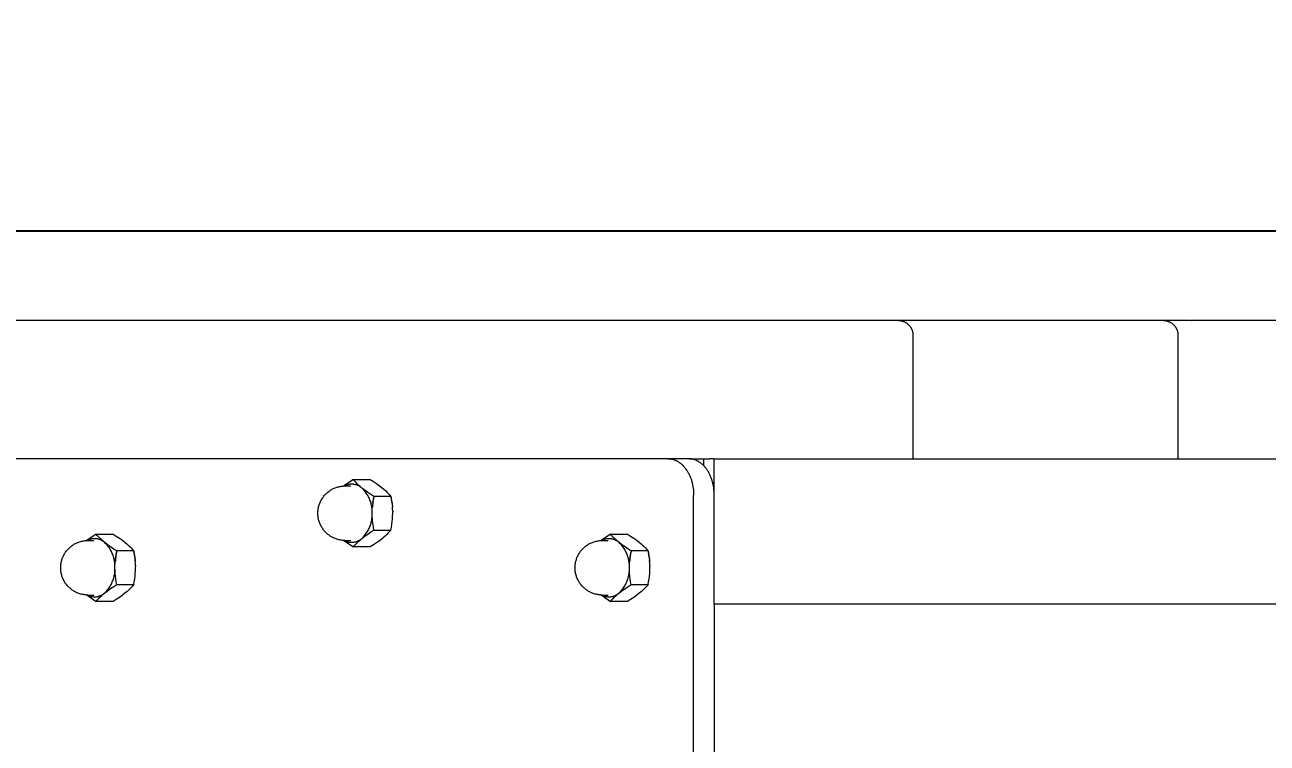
# Model space of a CAD drawing. Header units: millimetres. Extents: x -111 to 4919, y -143 to 3304.
# Drawn here: x 263.5 to 605, y 3106.3 to 3303.9 of the extents above; entities that cross this region are included whole.
import ezdxf

# ---------------------------------------------------------------- set-up
doc = ezdxf.new("R2010")
doc.units = ezdxf.units.MM
doc.layers.add('ZANO_R', color=7, linetype='Continuous', lineweight=0)
doc.layers.add('ZANO_W', color=1, linetype='Continuous', lineweight=0)
doc.styles.add('Arial', font='arial.ttf')
doc.styles.get("Standard").update_dxf_attribs({"font": 'ARIALUNI.TTF'})
doc.dimstyles.new('pl i ang', dxfattribs={"dimtxt": 50, "dimasz": 50, "dimexe": 1.25, "dimexo": 0.625, "dimgap": 10, "dimtad": 1, "dimtoh": 1, "dimtxsty": 'Standard', "dimcen": 2.5, "dimclrd": 1, "dimclre": 1, "dimclrt": 1, "dimadec": 0, "dimazin": 0, "dimtfac": 1, "dimtmove": 0, "dimatfit": 3, "dimfxl": 1, "dimarcsym": 1})

# ---------------------------------------------------------------- blocks, each defined once
blk = doc.blocks.new('*D396')
at = {"layer": 'ZANO_W', "color": 1, "lineweight": -2}
for p, q in [((130.84, 3228.59), (130.84, 3257.24)), ((2076.22, 3229.13), (2076.22, 3257.24)), ((170.84, 3247.24), (2036.22, 3247.24))]:
    blk.add_line(p, q, dxfattribs=at)
at = {"layer": 'ZANO_W', "color": 1}
for points in [[(170.84, 3253.9), (170.84, 3240.57), (130.84, 3247.24)], [(2036.22, 3240.57), (2036.22, 3253.9), (2076.22, 3247.24)]]:
    blk.add_solid(points, dxfattribs=at)
at = {"layer": 'ZANO_W', "color": 1, "insert": (1103.53, 3277.66), "char_height": 40, "attachment_point": 5, "style": 'Arial'}
blk.add_mtext('1945', dxfattribs=at)

msp = doc.modelspace()

# ---------------------------------------------------------------- linework, layer by layer
at = {"layer": 'ZANO_R'}
for p, q in [((449.04, 3222.59), (134.84, 3222.59)), ((503.63, 3222.59), (449.04, 3222.59)), ((503.63, 3222.59), (503.77, 3222.59)), ((517.16, 3222.59), (503.76, 3222.59)), ((503.77, 3222.59), (503.91, 3222.58)), ((503.91, 3222.58), (504.04, 3222.57)), ((504.04, 3222.57), (504.18, 3222.55)), ((504.18, 3222.55), (504.31, 3222.53)), ((504.31, 3222.53), (504.45, 3222.51)), ((504.45, 3222.51), (504.58, 3222.48)), ((504.58, 3222.48), (504.71, 3222.44)), ((504.71, 3222.44), (504.84, 3222.4)), ((504.84, 3222.4), (504.97, 3222.36)), ((504.97, 3222.36), (505.1, 3222.31)), ((505.1, 3222.31), (505.23, 3222.26)), ((505.23, 3222.26), (505.35, 3222.2)), ((505.35, 3222.2), (505.47, 3222.14)), ((505.47, 3222.14), (505.59, 3222.08)), ((505.59, 3222.08), (505.71, 3222.01)), ((505.71, 3222.01), (505.83, 3221.93)), ((505.83, 3221.93), (505.94, 3221.86)), ((505.94, 3221.86), (506.05, 3221.78)), ((506.05, 3221.78), (506.16, 3221.69)), ((506.16, 3221.69), (506.26, 3221.6)), ((506.26, 3221.6), (506.36, 3221.51)), ((506.36, 3221.51), (506.46, 3221.42)), ((506.46, 3221.42), (506.56, 3221.32)), ((506.56, 3221.32), (506.65, 3221.22)), ((506.65, 3221.22), (506.74, 3221.11)), ((506.74, 3221.11), (506.82, 3221.01)), ((506.82, 3221.01), (506.9, 3220.9)), ((506.9, 3220.9), (506.98, 3220.78)), ((576.49, 3222.59), (517.16, 3222.59)), ((576.49, 3222.59), (576.63, 3222.59)), ((584.27, 3222.59), (576.61, 3222.59)), ((576.63, 3222.59), (576.77, 3222.58)), ((576.77, 3222.58), (576.9, 3222.57)), ((576.9, 3222.57), (577.04, 3222.55)), ((577.04, 3222.55), (577.17, 3222.53)), ((577.17, 3222.53), (577.31, 3222.51)), ((577.31, 3222.51), (577.44, 3222.48)), ((577.44, 3222.48), (577.57, 3222.44)), ((577.57, 3222.44), (577.7, 3222.4)), ((577.7, 3222.4), (577.83, 3222.36)), ((577.83, 3222.36), (577.96, 3222.31)), ((577.96, 3222.31), (578.09, 3222.26)), ((578.09, 3222.26), (578.21, 3222.2)), ((578.21, 3222.2), (578.34, 3222.14)), ((578.34, 3222.14), (578.46, 3222.08)), ((578.46, 3222.08), (578.57, 3222.01)), ((578.57, 3222.01), (578.69, 3221.93)), ((578.69, 3221.93), (578.8, 3221.86)), ((578.8, 3221.86), (578.91, 3221.78)), ((578.91, 3221.78), (579.02, 3221.69)), ((579.02, 3221.69), (579.12, 3221.6)), ((579.12, 3221.6), (579.23, 3221.51)), ((579.23, 3221.51), (579.32, 3221.42)), ((579.32, 3221.42), (579.42, 3221.32)), ((579.42, 3221.32), (579.51, 3221.22)), ((579.51, 3221.22), (579.6, 3221.11)), ((579.6, 3221.11), (579.68, 3221.01)), ((579.68, 3221.01), (579.76, 3220.9)), ((579.76, 3220.9), (579.84, 3220.78)), ((584.27, 3222.59), (584.39, 3222.59)), ((591.08, 3222.59), (584.39, 3222.59)), ((654.57, 3222.59), (591.08, 3222.59)), ((506.98, 3220.78), (507.05, 3220.67)), ((507.05, 3220.67), (507.12, 3220.55)), ((507.12, 3220.55), (507.18, 3220.43)), ((507.18, 3220.43), (507.25, 3220.31)), ((507.25, 3220.31), (507.3, 3220.18)), ((507.3, 3220.18), (507.35, 3220.06)), ((507.35, 3220.06), (507.4, 3219.93)), ((507.4, 3219.93), (507.45, 3219.8)), ((507.45, 3219.8), (507.48, 3219.67)), ((507.48, 3219.67), (507.52, 3219.54)), ((507.52, 3219.54), (507.55, 3219.4)), ((507.55, 3219.4), (507.57, 3219.27)), ((507.57, 3219.27), (507.6, 3219.13)), ((507.6, 3219.13), (507.61, 3219)), ((507.61, 3219), (507.62, 3218.86)), ((507.62, 3218.86), (507.63, 3218.73)), ((507.63, 3218.73), (507.63, 3218.59)), ((507.63, 3218.59), (507.63, 3184.59)), ((579.84, 3220.78), (579.91, 3220.67)), ((579.91, 3220.67), (579.98, 3220.55)), ((579.98, 3220.55), (580.05, 3220.43)), ((580.05, 3220.43), (580.11, 3220.31)), ((580.11, 3220.31), (580.16, 3220.18)), ((580.16, 3220.18), (580.22, 3220.06)), ((580.22, 3220.06), (580.26, 3219.93)), ((580.26, 3219.93), (580.31, 3219.8)), ((580.31, 3219.8), (580.35, 3219.67)), ((580.35, 3219.67), (580.38, 3219.54)), ((580.38, 3219.54), (580.41, 3219.4)), ((580.41, 3219.4), (580.44, 3219.27)), ((580.44, 3219.27), (580.46, 3219.13)), ((580.46, 3219.13), (580.47, 3219)), ((580.47, 3219), (580.49, 3218.86)), ((580.49, 3218.86), (580.49, 3218.73)), ((580.49, 3218.73), (580.49, 3218.59)), ((580.49, 3218.59), (580.49, 3184.59)), ((440.28, 3184.59), (136.23, 3184.59)), ((440.28, 3184.59), (440.44, 3184.59)), ((442.4, 3184.59), (440.42, 3184.59)), ((440.44, 3184.59), (440.6, 3184.58)), ((440.6, 3184.58), (440.76, 3184.57)), ((440.76, 3184.57), (440.92, 3184.55)), ((440.92, 3184.55), (441.08, 3184.53)), ((441.08, 3184.53), (441.24, 3184.5)), ((441.24, 3184.5), (441.41, 3184.46)), ((441.41, 3184.46), (441.57, 3184.42)), ((441.57, 3184.42), (441.73, 3184.38)), ((441.73, 3184.38), (441.9, 3184.32)), ((441.9, 3184.32), (442.06, 3184.27)), ((442.06, 3184.27), (442.23, 3184.2)), ((442.23, 3184.2), (442.39, 3184.13)), ((442.39, 3184.13), (442.56, 3184.06)), ((442.4, 3184.59), (442.43, 3184.59)), ((442.5, 3184.59), (442.43, 3184.59)), ((446.23, 3184.59), (442.5, 3184.59)), ((442.56, 3184.06), (442.72, 3183.98)), ((442.72, 3183.98), (442.89, 3183.89)), ((442.89, 3183.89), (443.05, 3183.79)), ((443.05, 3183.79), (443.21, 3183.69)), ((443.21, 3183.69), (443.37, 3183.58)), ((443.37, 3183.58), (443.53, 3183.47)), ((443.53, 3183.47), (443.69, 3183.35)), ((443.69, 3183.35), (443.85, 3183.23)), ((446.2, 3184.58), (446.05, 3184.59)), ((446.36, 3184.57), (446.2, 3184.58)), ((446.23, 3184.59), (451.76, 3184.59)), ((446.51, 3184.56), (446.36, 3184.57)), ((446.67, 3184.54), (446.51, 3184.56)), ((446.83, 3184.51), (446.67, 3184.54)), ((446.98, 3184.48), (446.83, 3184.51)), ((447.14, 3184.44), (446.98, 3184.48)), ((447.3, 3184.4), (447.14, 3184.44)), ((447.46, 3184.35), (447.3, 3184.4)), ((447.62, 3184.3), (447.46, 3184.35)), ((447.79, 3184.24), (447.62, 3184.3)), ((447.95, 3184.18), (447.79, 3184.24)), ((448.11, 3184.11), (447.95, 3184.18)), ((448.27, 3184.03), (448.11, 3184.11)), ((448.43, 3183.95), (448.27, 3184.03)), ((448.59, 3183.86), (448.43, 3183.95)), ((448.74, 3183.77), (448.59, 3183.86)), ((448.9, 3183.67), (448.74, 3183.77)), ((449.06, 3183.56), (448.9, 3183.67)), ((449.21, 3183.45), (449.06, 3183.56)), ((449.37, 3183.34), (449.21, 3183.45)), ((449.52, 3183.21), (449.37, 3183.34)), ((450.18, 3182.59), (450.18, 3184.59)), ((452.84, 3184.59), (451.76, 3184.59)), ((452.84, 3184.59), (453.01, 3184.59)), ((453.01, 3184.59), (1754.09, 3184.59)), ((453.01, 3144.59), (453.01, 3184.59)), ((443.85, 3183.23), (444, 3183.1)), ((444, 3183.1), (444.15, 3182.96)), ((444.15, 3182.96), (444.3, 3182.82)), ((444.3, 3182.82), (444.45, 3182.67)), ((444.45, 3182.67), (444.6, 3182.51)), ((444.6, 3182.51), (444.74, 3182.35)), ((444.74, 3182.35), (444.88, 3182.19)), ((444.88, 3182.19), (445.02, 3182.02)), ((445.02, 3182.02), (445.15, 3181.84)), ((445.15, 3181.84), (445.28, 3181.66)), ((445.28, 3181.66), (445.41, 3181.47)), ((445.41, 3181.47), (445.54, 3181.28)), ((445.54, 3181.28), (445.66, 3181.09)), ((445.66, 3181.09), (445.77, 3180.89)), ((445.77, 3180.89), (445.89, 3180.69)), ((445.89, 3180.69), (446, 3180.48)), ((446, 3180.48), (446.1, 3180.27)), ((446.1, 3180.27), (446.2, 3180.06)), ((446.2, 3180.06), (446.3, 3179.85)), ((446.3, 3179.85), (446.39, 3179.63)), ((449.67, 3183.09), (449.52, 3183.21)), ((449.82, 3182.95), (449.67, 3183.09)), ((449.96, 3182.81), (449.82, 3182.95)), ((450.11, 3182.67), (449.96, 3182.81)), ((450.25, 3182.52), (450.11, 3182.67)), ((450.39, 3182.36), (450.25, 3182.52)), ((450.53, 3182.2), (450.39, 3182.36)), ((450.66, 3182.03), (450.53, 3182.2)), ((450.79, 3181.86), (450.66, 3182.03)), ((450.92, 3181.69), (450.79, 3181.86)), ((451.04, 3181.51), (450.92, 3181.69)), ((451.17, 3181.33), (451.04, 3181.51)), ((451.28, 3181.14), (451.17, 3181.33)), ((451.4, 3180.94), (451.28, 3181.14)), ((451.51, 3180.75), (451.4, 3180.94)), ((451.62, 3180.55), (451.51, 3180.75)), ((451.72, 3180.35), (451.62, 3180.55)), ((451.82, 3180.14), (451.72, 3180.35)), ((451.92, 3179.93), (451.82, 3180.14)), ((452.01, 3179.72), (451.92, 3179.93)), ((348.32, 3176.36), (348.55, 3176.47)), ((348.55, 3176.47), (348.79, 3176.57)), ((348.79, 3176.57), (349.03, 3176.66)), ((349.03, 3176.66), (349.27, 3176.74)), ((349.27, 3176.74), (349.52, 3176.81)), ((349.52, 3176.81), (349.77, 3176.88)), ((349.77, 3176.88), (350.02, 3176.93)), ((350.02, 3176.93), (350.27, 3176.98)), ((350.27, 3176.98), (350.52, 3177.02)), ((350.52, 3177.02), (350.77, 3177.05)), ((350.77, 3177.05), (351.03, 3177.07)), ((351.03, 3177.07), (351.29, 3177.08)), ((353.81, 3178.83), (351.2, 3177.08)), ((351.29, 3177.08), (351.54, 3177.09)), ((351.47, 3177.15), (351.34, 3177.09)), ((351.6, 3177.22), (351.47, 3177.15)), ((351.54, 3177.09), (353.13, 3177.09)), ((351.73, 3177.27), (351.6, 3177.22)), ((351.87, 3177.33), (351.73, 3177.27)), ((352.01, 3177.37), (351.87, 3177.33)), ((352.15, 3177.42), (352.01, 3177.37)), ((352.29, 3177.46), (352.15, 3177.42)), ((352.44, 3177.49), (352.29, 3177.46)), ((352.58, 3177.52), (352.44, 3177.49)), ((352.73, 3177.54), (352.58, 3177.52)), ((352.87, 3177.56), (352.73, 3177.54)), ((353.02, 3177.57), (352.87, 3177.56)), ((353.16, 3177.58), (353.02, 3177.57)), ((353.31, 3177.59), (353.16, 3177.58)), ((353.46, 3177.58), (353.31, 3177.59)), ((353.61, 3177.58), (353.46, 3177.58)), ((353.75, 3177.56), (353.61, 3177.58)), ((353.9, 3177.55), (353.75, 3177.56)), ((354.17, 3178.41), (353.81, 3178.83)), ((353.81, 3178.83), (358.46, 3178.83)), ((354.04, 3177.52), (353.9, 3177.55)), ((354.19, 3177.5), (354.04, 3177.52)), ((354.54, 3178), (354.17, 3178.41)), ((354.33, 3177.46), (354.19, 3177.5)), ((354.47, 3177.43), (354.33, 3177.46)), ((354.62, 3177.38), (354.47, 3177.43)), ((354.92, 3177.61), (354.54, 3178)), ((354.75, 3177.34), (354.62, 3177.38)), ((354.89, 3177.29), (354.75, 3177.34)), ((355.03, 3177.23), (354.89, 3177.29)), ((355.31, 3177.23), (354.92, 3177.61)), ((355.16, 3177.17), (355.03, 3177.23)), ((355.29, 3177.1), (355.16, 3177.17)), ((355.42, 3177.03), (355.29, 3177.1)), ((355.72, 3176.87), (355.31, 3177.23)), ((355.55, 3176.96), (355.42, 3177.03)), ((355.67, 3176.88), (355.55, 3176.96)), ((355.79, 3176.79), (355.67, 3176.88)), ((356.14, 3176.52), (355.72, 3176.87)), ((355.91, 3176.7), (355.79, 3176.79)), ((356.03, 3176.61), (355.91, 3176.7)), ((356.14, 3176.52), (356.03, 3176.61)), ((356.36, 3176.3), (356.14, 3176.52)), ((356.94, 3175.9), (356.14, 3176.52)), ((358.46, 3178.83), (359.32, 3178.29)), ((359.32, 3178.29), (360.17, 3177.73)), ((360.17, 3177.73), (360.99, 3177.14)), ((360.99, 3177.14), (361.79, 3176.52)), ((361.79, 3176.52), (362.21, 3176.17)), ((446.39, 3179.63), (446.48, 3179.41)), ((446.48, 3179.41), (446.56, 3179.18)), ((446.56, 3179.18), (446.64, 3178.96)), ((446.64, 3178.96), (446.72, 3178.73)), ((446.72, 3178.73), (446.79, 3178.5)), ((446.79, 3178.5), (446.86, 3178.27)), ((446.86, 3178.27), (446.92, 3178.04)), ((446.92, 3178.04), (446.98, 3177.81)), ((446.98, 3177.81), (447.03, 3177.57)), ((447.03, 3177.57), (447.08, 3177.34)), ((447.08, 3177.34), (447.13, 3177.11)), ((447.13, 3177.11), (447.17, 3176.87)), ((447.17, 3176.87), (447.24, 3176.41)), ((447.24, 3176.41), (447.29, 3175.95)), ((452.1, 3179.5), (452.01, 3179.72)), ((452.18, 3179.29), (452.1, 3179.5)), ((452.26, 3179.07), (452.18, 3179.29)), ((452.34, 3178.85), (452.26, 3179.07)), ((452.41, 3178.63), (452.34, 3178.85)), ((452.48, 3178.4), (452.41, 3178.63)), ((452.54, 3178.18), (452.48, 3178.4)), ((452.6, 3177.95), (452.54, 3178.18)), ((452.65, 3177.73), (452.6, 3177.95)), ((452.7, 3177.5), (452.65, 3177.73)), ((452.79, 3177.05), (452.7, 3177.5)), ((452.87, 3176.59), (452.79, 3177.05)), ((452.93, 3176.14), (452.87, 3176.59)), ((344.77, 3172.81), (344.88, 3173.04)), ((344.88, 3173.04), (345, 3173.26)), ((345, 3173.26), (345.13, 3173.49)), ((345.13, 3173.49), (345.27, 3173.7)), ((345.27, 3173.7), (345.41, 3173.91)), ((345.41, 3173.91), (345.57, 3174.12)), ((345.57, 3174.12), (345.72, 3174.32)), ((345.72, 3174.32), (345.89, 3174.52)), ((345.89, 3174.52), (346.06, 3174.71)), ((346.06, 3174.71), (346.24, 3174.89)), ((346.24, 3174.89), (346.42, 3175.07)), ((346.42, 3175.07), (346.61, 3175.24)), ((346.61, 3175.24), (346.81, 3175.41)), ((346.81, 3175.41), (347.01, 3175.57)), ((347.01, 3175.57), (347.22, 3175.72)), ((347.22, 3175.72), (347.43, 3175.86)), ((347.43, 3175.86), (347.64, 3176)), ((347.64, 3176), (347.87, 3176.13)), ((347.87, 3176.13), (348.09, 3176.25)), ((348.09, 3176.25), (348.32, 3176.36)), ((356.57, 3176.08), (356.36, 3176.3)), ((356.78, 3175.85), (356.57, 3176.08)), ((356.98, 3175.61), (356.78, 3175.85)), ((357.77, 3175.31), (356.94, 3175.9)), ((357.17, 3175.37), (356.98, 3175.61)), ((357.35, 3175.12), (357.17, 3175.37)), ((357.52, 3174.86), (357.35, 3175.12)), ((357.68, 3174.6), (357.52, 3174.86)), ((357.84, 3174.33), (357.68, 3174.6)), ((358.61, 3174.74), (357.77, 3175.31)), ((357.98, 3174.06), (357.84, 3174.33)), ((358.12, 3173.78), (357.98, 3174.06)), ((358.25, 3173.5), (358.12, 3173.78)), ((358.36, 3173.22), (358.25, 3173.5)), ((358.47, 3172.93), (358.36, 3173.22)), ((359.47, 3174.21), (358.61, 3174.74)), ((359.23, 3172.89), (359.26, 3173.08)), ((359.27, 3173.1), (359.26, 3173.08)), ((359.27, 3173.1), (359.31, 3173.36)), ((359.33, 3173.49), (359.31, 3173.36)), ((359.33, 3173.49), (359.36, 3173.65)), ((359.4, 3173.86), (359.36, 3173.65)), ((359.4, 3173.86), (359.42, 3173.93)), ((359.47, 3174.21), (359.42, 3173.93)), ((364.12, 3174.21), (359.47, 3174.21)), ((362.21, 3176.17), (362.62, 3175.8)), ((362.62, 3175.8), (363.02, 3175.42)), ((363.02, 3175.42), (363.4, 3175.03)), ((363.4, 3175.03), (363.76, 3174.63)), ((363.76, 3174.63), (364.12, 3174.21)), ((364.12, 3174.21), (364.17, 3173.93)), ((364.19, 3173.86), (364.17, 3173.93)), ((364.19, 3173.86), (364.23, 3173.65)), ((364.25, 3173.49), (364.23, 3173.65)), ((364.25, 3173.49), (364.28, 3173.36)), ((364.32, 3173.1), (364.28, 3173.36)), ((364.32, 3173.1), (364.33, 3173.08)), ((364.36, 3172.89), (364.33, 3173.08)), ((447.29, 3175.95), (447.33, 3175.49)), ((447.33, 3175.49), (447.35, 3175.03)), ((447.35, 3175.03), (447.35, 3174.59)), ((447.35, 2780.59), (447.35, 3174.59)), ((452.97, 3175.69), (452.93, 3176.14)), ((453, 3175.25), (452.97, 3175.69)), ((453.01, 3174.81), (453, 3175.25)), ((344.04, 3169.59), (344.05, 3169.85)), ((344.05, 3169.33), (344.04, 3169.59)), ((344.05, 3169.85), (344.06, 3170.1)), ((344.06, 3170.1), (344.08, 3170.36)), ((344.08, 3170.36), (344.11, 3170.61)), ((344.11, 3170.61), (344.15, 3170.86)), ((344.15, 3170.86), (344.2, 3171.11)), ((344.2, 3171.11), (344.25, 3171.36)), ((344.25, 3171.36), (344.32, 3171.61)), ((344.32, 3171.61), (344.39, 3171.86)), ((344.39, 3171.86), (344.47, 3172.1)), ((344.47, 3172.1), (344.56, 3172.34)), ((344.56, 3172.34), (344.66, 3172.58)), ((344.66, 3172.58), (344.77, 3172.81)), ((358.57, 3172.63), (358.47, 3172.93)), ((358.65, 3172.34), (358.57, 3172.63)), ((358.73, 3172.04), (358.65, 3172.34)), ((358.8, 3171.74), (358.73, 3172.04)), ((358.85, 3171.43), (358.8, 3171.74)), ((358.9, 3171.13), (358.85, 3171.43)), ((358.93, 3170.82), (358.9, 3171.13)), ((358.96, 3170.51), (358.93, 3170.82)), ((358.97, 3170.21), (358.96, 3170.51)), ((358.97, 3169.9), (358.97, 3170.21)), ((358.97, 3169.59), (358.98, 3170.18)), ((358.97, 3169.59), (358.97, 3169.9)), ((358.97, 3169.28), (358.97, 3169.59)), ((358.98, 3168.81), (358.97, 3169.59)), ((358.98, 3170.18), (359, 3170.76)), ((359, 3170.76), (359.04, 3171.35)), ((359.07, 3171.59), (359.04, 3171.35)), ((359.1, 3171.9), (359.07, 3171.64)), ((359.07, 3171.59), (359.07, 3171.64)), ((359.13, 3172.17), (359.1, 3171.93)), ((359.1, 3171.9), (359.1, 3171.93)), ((359.13, 3172.17), (359.14, 3172.22)), ((359.17, 3172.43), (359.14, 3172.22)), ((359.17, 3172.43), (359.18, 3172.51)), ((359.2, 3172.66), (359.18, 3172.51)), ((359.2, 3172.66), (359.22, 3172.79)), ((359.23, 3172.89), (359.22, 3172.79)), ((364.36, 3172.89), (364.37, 3172.79)), ((364.39, 3172.66), (364.37, 3172.79)), ((364.39, 3172.66), (364.41, 3172.51)), ((364.42, 3172.43), (364.41, 3172.51)), ((364.42, 3172.43), (364.45, 3172.22)), ((364.46, 3172.17), (364.45, 3172.22)), ((364.46, 3172.17), (364.49, 3171.93)), ((364.49, 3171.9), (364.49, 3171.93)), ((364.49, 3171.9), (364.52, 3171.64)), ((364.52, 3171.59), (364.52, 3171.64)), ((364.52, 3171.59), (364.54, 3171.35)), ((364.59, 3170.76), (364.54, 3171.35)), ((364.61, 3170.18), (364.59, 3170.76)), ((364.6, 3168.81), (364.62, 3169.59)), ((364.61, 3170.18), (364.62, 3169.97)), ((364.62, 3169.88), (364.62, 3169.97)), ((364.62, 3169.88), (364.62, 3169.84)), ((364.62, 3169.59), (364.62, 3169.84)), ((344.06, 3169.08), (344.05, 3169.33)), ((344.08, 3168.82), (344.06, 3169.08)), ((344.11, 3168.57), (344.08, 3168.82)), ((344.15, 3168.31), (344.11, 3168.57)), ((344.2, 3168.06), (344.15, 3168.31)), ((344.25, 3167.81), (344.2, 3168.06)), ((344.32, 3167.57), (344.25, 3167.81)), ((344.39, 3167.32), (344.32, 3167.57)), ((344.47, 3167.08), (344.39, 3167.32)), ((344.56, 3166.84), (344.47, 3167.08)), ((344.66, 3166.6), (344.56, 3166.84)), ((344.77, 3166.37), (344.66, 3166.6)), ((344.88, 3166.14), (344.77, 3166.37)), ((358.36, 3165.96), (358.47, 3166.25)), ((358.47, 3166.25), (358.57, 3166.54)), ((358.57, 3166.54), (358.65, 3166.84)), ((358.65, 3166.84), (358.73, 3167.14)), ((358.73, 3167.14), (358.8, 3167.44)), ((358.8, 3167.44), (358.85, 3167.74)), ((358.85, 3167.74), (358.9, 3168.05)), ((358.9, 3168.05), (358.93, 3168.36)), ((358.93, 3168.36), (358.96, 3168.66)), ((358.96, 3168.66), (358.97, 3168.97)), ((358.97, 3168.97), (358.97, 3169.28)), ((359.03, 3168.04), (358.98, 3168.81)), ((359.1, 3167.27), (359.03, 3168.04)), ((359.2, 3166.5), (359.1, 3167.27)), ((359.32, 3165.73), (359.2, 3166.5)), ((364.27, 3165.73), (364.39, 3166.5)), ((364.39, 3166.5), (364.49, 3167.27)), ((364.49, 3167.27), (364.56, 3168.04)), ((364.56, 3168.04), (364.6, 3168.81)), ((283.1, 3163.83), (280.49, 3162.08)), ((283.46, 3163.41), (283.1, 3163.83)), ((283.1, 3163.83), (287.75, 3163.83)), ((283.82, 3163), (283.46, 3163.41)), ((284.21, 3162.61), (283.82, 3163)), ((287.75, 3163.83), (288.61, 3163.29)), ((288.61, 3163.29), (289.46, 3162.73)), ((345, 3165.91), (344.88, 3166.14)), ((345.13, 3165.69), (345, 3165.91)), ((345.27, 3165.48), (345.13, 3165.69)), ((345.41, 3165.26), (345.27, 3165.48)), ((345.57, 3165.06), (345.41, 3165.26)), ((345.72, 3164.86), (345.57, 3165.06)), ((345.89, 3164.66), (345.72, 3164.86)), ((346.06, 3164.47), (345.89, 3164.66)), ((346.24, 3164.29), (346.06, 3164.47)), ((346.42, 3164.11), (346.24, 3164.29)), ((346.61, 3163.94), (346.42, 3164.11)), ((346.81, 3163.77), (346.61, 3163.94)), ((347.01, 3163.61), (346.81, 3163.77)), ((347.22, 3163.46), (347.01, 3163.61)), ((347.43, 3163.32), (347.22, 3163.46)), ((347.64, 3163.18), (347.43, 3163.32)), ((347.87, 3163.05), (347.64, 3163.18)), ((348.09, 3162.93), (347.87, 3163.05)), ((348.32, 3162.82), (348.09, 3162.93)), ((348.55, 3162.71), (348.32, 3162.82)), ((356.14, 3162.66), (356.94, 3163.28)), ((356.14, 3162.66), (356.36, 3162.88)), ((356.36, 3162.88), (356.57, 3163.1)), ((356.57, 3163.1), (356.78, 3163.33)), ((356.78, 3163.33), (356.98, 3163.57)), ((356.94, 3163.28), (357.77, 3163.87)), ((356.98, 3163.57), (357.17, 3163.81)), ((357.17, 3163.81), (357.35, 3164.06)), ((357.35, 3164.06), (357.52, 3164.32)), ((357.52, 3164.32), (357.68, 3164.58)), ((357.68, 3164.58), (357.84, 3164.84)), ((357.77, 3163.87), (358.61, 3164.44)), ((357.84, 3164.84), (357.98, 3165.12)), ((357.98, 3165.12), (358.12, 3165.39)), ((358.12, 3165.39), (358.25, 3165.68)), ((358.25, 3165.68), (358.36, 3165.96)), ((358.61, 3164.44), (359.47, 3164.97)), ((359.47, 3164.97), (359.32, 3165.73)), ((359.47, 3164.97), (364.12, 3164.97)), ((362.21, 3163.01), (361.79, 3162.66)), ((362.62, 3163.38), (362.21, 3163.01)), ((363.02, 3163.76), (362.62, 3163.38)), ((363.4, 3164.15), (363.02, 3163.76)), ((363.76, 3164.55), (363.4, 3164.15)), ((364.12, 3164.97), (363.76, 3164.55)), ((364.12, 3164.97), (364.27, 3165.73)), ((424.52, 3163.83), (421.91, 3162.08)), ((424.88, 3163.41), (424.52, 3163.83)), ((424.52, 3163.83), (429.17, 3163.83)), ((425.25, 3163), (424.88, 3163.41)), ((425.63, 3162.61), (425.25, 3163)), ((429.17, 3163.83), (430.03, 3163.29)), ((430.03, 3163.29), (430.88, 3162.73)), ((275.01, 3159.32), (275.18, 3159.52)), ((275.18, 3159.52), (275.35, 3159.71)), ((275.35, 3159.71), (275.53, 3159.89)), ((275.53, 3159.89), (275.71, 3160.07)), ((275.71, 3160.07), (275.9, 3160.24)), ((275.9, 3160.24), (276.1, 3160.41)), ((276.1, 3160.41), (276.3, 3160.57)), ((276.3, 3160.57), (276.51, 3160.72)), ((276.51, 3160.72), (276.72, 3160.86)), ((276.72, 3160.86), (276.93, 3161)), ((276.93, 3161), (277.15, 3161.13)), ((277.15, 3161.13), (277.38, 3161.25)), ((277.38, 3161.25), (277.61, 3161.36)), ((277.61, 3161.36), (277.84, 3161.47)), ((277.84, 3161.47), (278.08, 3161.57)), ((278.08, 3161.57), (278.32, 3161.66)), ((278.32, 3161.66), (278.56, 3161.74)), ((278.56, 3161.74), (278.81, 3161.81)), ((278.81, 3161.81), (279.05, 3161.88)), ((279.05, 3161.88), (279.3, 3161.93)), ((279.3, 3161.93), (279.56, 3161.98)), ((279.56, 3161.98), (279.81, 3162.02)), ((279.81, 3162.02), (280.06, 3162.05)), ((280.06, 3162.05), (280.32, 3162.07)), ((280.32, 3162.07), (280.57, 3162.08)), ((280.57, 3162.08), (280.83, 3162.09)), ((280.76, 3162.15), (280.62, 3162.09)), ((280.89, 3162.22), (280.76, 3162.15)), ((280.83, 3162.09), (282.42, 3162.09)), ((281.02, 3162.27), (280.89, 3162.22)), ((281.16, 3162.33), (281.02, 3162.27)), ((281.3, 3162.37), (281.16, 3162.33)), ((281.44, 3162.42), (281.3, 3162.37)), ((281.58, 3162.46), (281.44, 3162.42)), ((281.73, 3162.49), (281.58, 3162.46)), ((281.87, 3162.52), (281.73, 3162.49)), ((282.02, 3162.54), (281.87, 3162.52)), ((282.16, 3162.56), (282.02, 3162.54)), ((282.31, 3162.57), (282.16, 3162.56)), ((282.45, 3162.58), (282.31, 3162.57)), ((282.6, 3162.59), (282.45, 3162.58)), ((282.75, 3162.58), (282.6, 3162.59)), ((282.9, 3162.58), (282.75, 3162.58)), ((283.04, 3162.56), (282.9, 3162.58)), ((283.19, 3162.55), (283.04, 3162.56)), ((283.33, 3162.52), (283.19, 3162.55)), ((283.48, 3162.5), (283.33, 3162.52)), ((283.62, 3162.46), (283.48, 3162.5)), ((283.76, 3162.43), (283.62, 3162.46)), ((283.9, 3162.38), (283.76, 3162.43)), ((284.04, 3162.34), (283.9, 3162.38)), ((284.18, 3162.29), (284.04, 3162.34)), ((284.32, 3162.23), (284.18, 3162.29)), ((284.6, 3162.23), (284.21, 3162.61)), ((284.45, 3162.17), (284.32, 3162.23)), ((284.58, 3162.1), (284.45, 3162.17)), ((284.71, 3162.03), (284.58, 3162.1)), ((285.01, 3161.87), (284.6, 3162.23)), ((284.84, 3161.96), (284.71, 3162.03)), ((284.96, 3161.88), (284.84, 3161.96)), ((285.08, 3161.79), (284.96, 3161.88)), ((285.43, 3161.52), (285.01, 3161.87)), ((285.2, 3161.7), (285.08, 3161.79)), ((285.32, 3161.61), (285.2, 3161.7)), ((285.43, 3161.52), (285.32, 3161.61)), ((285.65, 3161.3), (285.43, 3161.52)), ((286.23, 3160.9), (285.43, 3161.52)), ((285.86, 3161.08), (285.65, 3161.3)), ((286.07, 3160.85), (285.86, 3161.08)), ((286.27, 3160.61), (286.07, 3160.85)), ((287.05, 3160.31), (286.23, 3160.9)), ((286.45, 3160.37), (286.27, 3160.61)), ((286.64, 3160.12), (286.45, 3160.37)), ((286.81, 3159.86), (286.64, 3160.12)), ((286.97, 3159.6), (286.81, 3159.86)), ((287.13, 3159.33), (286.97, 3159.6)), ((287.9, 3159.74), (287.05, 3160.31)), ((287.27, 3159.06), (287.13, 3159.33)), ((288.76, 3159.21), (287.9, 3159.74)), ((289.46, 3162.73), (290.28, 3162.14)), ((290.28, 3162.14), (291.08, 3161.52)), ((291.08, 3161.52), (291.5, 3161.17)), ((291.5, 3161.17), (291.91, 3160.8)), ((291.91, 3160.8), (292.3, 3160.42)), ((292.3, 3160.42), (292.69, 3160.03)), ((292.69, 3160.03), (293.05, 3159.63)), ((293.05, 3159.63), (293.41, 3159.21)), ((348.79, 3162.61), (348.55, 3162.71)), ((349.03, 3162.52), (348.79, 3162.61)), ((349.27, 3162.44), (349.03, 3162.52)), ((349.52, 3162.37), (349.27, 3162.44)), ((349.77, 3162.3), (349.52, 3162.37)), ((350.02, 3162.25), (349.77, 3162.3)), ((350.27, 3162.2), (350.02, 3162.25)), ((350.52, 3162.16), (350.27, 3162.2)), ((350.77, 3162.13), (350.52, 3162.16)), ((351.03, 3162.11), (350.77, 3162.13)), ((351.29, 3162.09), (351.03, 3162.11)), ((351.2, 3162.1), (353.81, 3160.35)), ((351.54, 3162.09), (351.29, 3162.09)), ((351.34, 3162.09), (351.47, 3162.02)), ((351.47, 3162.02), (351.6, 3161.96)), ((351.54, 3162.09), (353.13, 3162.09)), ((351.6, 3161.96), (351.73, 3161.9)), ((351.73, 3161.9), (351.87, 3161.85)), ((351.87, 3161.85), (352.01, 3161.8)), ((352.01, 3161.8), (352.15, 3161.76)), ((352.15, 3161.76), (352.29, 3161.72)), ((352.29, 3161.72), (352.44, 3161.69)), ((352.44, 3161.69), (352.58, 3161.66)), ((352.58, 3161.66), (352.73, 3161.64)), ((352.73, 3161.64), (352.87, 3161.62)), ((352.87, 3161.62), (353.02, 3161.6)), ((353.02, 3161.6), (353.16, 3161.6)), ((353.16, 3161.6), (353.31, 3161.59)), ((353.31, 3161.59), (353.46, 3161.59)), ((353.46, 3161.59), (353.61, 3161.6)), ((353.61, 3161.6), (353.75, 3161.61)), ((353.75, 3161.61), (353.9, 3161.63)), ((353.81, 3160.35), (354.17, 3160.77)), ((358.46, 3160.35), (353.81, 3160.35)), ((353.9, 3161.63), (354.04, 3161.65)), ((354.04, 3161.65), (354.19, 3161.68)), ((354.17, 3160.77), (354.54, 3161.17)), ((354.19, 3161.68), (354.33, 3161.71)), ((354.33, 3161.71), (354.47, 3161.75)), ((354.47, 3161.75), (354.62, 3161.79)), ((354.54, 3161.17), (354.92, 3161.57)), ((354.62, 3161.79), (354.75, 3161.84)), ((354.75, 3161.84), (354.89, 3161.89)), ((354.89, 3161.89), (355.03, 3161.95)), ((354.92, 3161.57), (355.31, 3161.94)), ((355.03, 3161.95), (355.16, 3162.01)), ((355.16, 3162.01), (355.29, 3162.08)), ((355.29, 3162.08), (355.42, 3162.15)), ((355.31, 3161.94), (355.72, 3162.31)), ((355.42, 3162.15), (355.55, 3162.22)), ((355.55, 3162.22), (355.67, 3162.3)), ((355.67, 3162.3), (355.79, 3162.39)), ((355.72, 3162.31), (356.14, 3162.66)), ((355.79, 3162.39), (355.91, 3162.47)), ((355.91, 3162.47), (356.03, 3162.57)), ((356.03, 3162.57), (356.14, 3162.66)), ((359.32, 3160.89), (358.46, 3160.35)), ((360.17, 3161.45), (359.32, 3160.89)), ((360.99, 3162.04), (360.17, 3161.45)), ((361.79, 3162.66), (360.99, 3162.04)), ((416.43, 3159.32), (416.6, 3159.52)), ((416.6, 3159.52), (416.77, 3159.71)), ((416.77, 3159.71), (416.95, 3159.89)), ((416.95, 3159.89), (417.13, 3160.07)), ((417.13, 3160.07), (417.32, 3160.24)), ((417.32, 3160.24), (417.52, 3160.41)), ((417.52, 3160.41), (417.72, 3160.57)), ((417.72, 3160.57), (417.93, 3160.72)), ((417.93, 3160.72), (418.14, 3160.86)), ((418.14, 3160.86), (418.36, 3161)), ((418.36, 3161), (418.58, 3161.13)), ((418.58, 3161.13), (418.8, 3161.25)), ((418.8, 3161.25), (419.03, 3161.36)), ((419.03, 3161.36), (419.26, 3161.47)), ((419.26, 3161.47), (419.5, 3161.57)), ((419.5, 3161.57), (419.74, 3161.66)), ((419.74, 3161.66), (419.98, 3161.74)), ((419.98, 3161.74), (420.23, 3161.81)), ((420.23, 3161.81), (420.48, 3161.88)), ((420.48, 3161.88), (420.73, 3161.93)), ((420.73, 3161.93), (420.98, 3161.98)), ((420.98, 3161.98), (421.23, 3162.02)), ((421.23, 3162.02), (421.48, 3162.05)), ((421.48, 3162.05), (421.74, 3162.07)), ((421.74, 3162.07), (422, 3162.08)), ((422, 3162.08), (422.25, 3162.09)), ((422.18, 3162.15), (422.05, 3162.09)), ((422.31, 3162.22), (422.18, 3162.15)), ((422.25, 3162.09), (423.84, 3162.09)), ((422.45, 3162.27), (422.31, 3162.22)), ((422.58, 3162.33), (422.45, 3162.27)), ((422.72, 3162.37), (422.58, 3162.33)), ((422.86, 3162.42), (422.72, 3162.37)), ((423, 3162.46), (422.86, 3162.42)), ((423.15, 3162.49), (423, 3162.46)), ((423.29, 3162.52), (423.15, 3162.49)), ((423.44, 3162.54), (423.29, 3162.52)), ((423.58, 3162.56), (423.44, 3162.54)), ((423.73, 3162.57), (423.58, 3162.56)), ((423.88, 3162.58), (423.73, 3162.57)), ((424.02, 3162.59), (423.88, 3162.58)), ((424.17, 3162.58), (424.02, 3162.59)), ((424.32, 3162.58), (424.17, 3162.58)), ((424.46, 3162.56), (424.32, 3162.58)), ((424.61, 3162.55), (424.46, 3162.56)), ((424.75, 3162.52), (424.61, 3162.55)), ((424.9, 3162.5), (424.75, 3162.52)), ((425.04, 3162.46), (424.9, 3162.5)), ((425.18, 3162.43), (425.04, 3162.46)), ((425.33, 3162.38), (425.18, 3162.43)), ((425.46, 3162.34), (425.33, 3162.38)), ((425.6, 3162.29), (425.46, 3162.34)), ((425.74, 3162.23), (425.6, 3162.29)), ((426.02, 3162.23), (425.63, 3162.61)), ((425.87, 3162.17), (425.74, 3162.23)), ((426, 3162.1), (425.87, 3162.17)), ((426.13, 3162.03), (426, 3162.1)), ((426.43, 3161.87), (426.02, 3162.23)), ((426.26, 3161.96), (426.13, 3162.03)), ((426.38, 3161.88), (426.26, 3161.96)), ((426.5, 3161.79), (426.38, 3161.88)), ((426.85, 3161.52), (426.43, 3161.87)), ((426.62, 3161.7), (426.5, 3161.79)), ((426.74, 3161.61), (426.62, 3161.7)), ((426.85, 3161.52), (426.74, 3161.61)), ((427.07, 3161.3), (426.85, 3161.52)), ((427.65, 3160.9), (426.85, 3161.52)), ((427.28, 3161.08), (427.07, 3161.3)), ((427.49, 3160.85), (427.28, 3161.08)), ((427.69, 3160.61), (427.49, 3160.85)), ((428.48, 3160.31), (427.65, 3160.9)), ((427.88, 3160.37), (427.69, 3160.61)), ((428.06, 3160.12), (427.88, 3160.37)), ((428.23, 3159.86), (428.06, 3160.12)), ((428.39, 3159.6), (428.23, 3159.86)), ((428.55, 3159.33), (428.39, 3159.6)), ((429.32, 3159.74), (428.48, 3160.31)), ((428.69, 3159.06), (428.55, 3159.33)), ((430.18, 3159.21), (429.32, 3159.74)), ((430.88, 3162.73), (431.7, 3162.14)), ((431.7, 3162.14), (432.5, 3161.52)), ((432.5, 3161.52), (432.92, 3161.17)), ((432.92, 3161.17), (433.33, 3160.8)), ((433.33, 3160.8), (433.73, 3160.42)), ((433.73, 3160.42), (434.11, 3160.03)), ((434.11, 3160.03), (434.47, 3159.63)), ((434.47, 3159.63), (434.83, 3159.21)), ((273.44, 3155.86), (273.49, 3156.11)), ((273.49, 3156.11), (273.54, 3156.36)), ((273.54, 3156.36), (273.61, 3156.61)), ((273.61, 3156.61), (273.68, 3156.86)), ((273.68, 3156.86), (273.76, 3157.1)), ((273.76, 3157.1), (273.85, 3157.34)), ((273.85, 3157.34), (273.95, 3157.58)), ((273.95, 3157.58), (274.06, 3157.81)), ((274.06, 3157.81), (274.17, 3158.04)), ((274.17, 3158.04), (274.29, 3158.26)), ((274.29, 3158.26), (274.42, 3158.49)), ((274.42, 3158.49), (274.56, 3158.7)), ((274.56, 3158.7), (274.7, 3158.91)), ((274.7, 3158.91), (274.85, 3159.12)), ((274.85, 3159.12), (275.01, 3159.32)), ((287.41, 3158.78), (287.27, 3159.06)), ((287.53, 3158.5), (287.41, 3158.78)), ((287.65, 3158.22), (287.53, 3158.5)), ((287.76, 3157.93), (287.65, 3158.22)), ((287.85, 3157.63), (287.76, 3157.93)), ((287.94, 3157.34), (287.85, 3157.63)), ((288.02, 3157.04), (287.94, 3157.34)), ((288.08, 3156.74), (288.02, 3157.04)), ((288.14, 3156.43), (288.08, 3156.74)), ((288.19, 3156.13), (288.14, 3156.43)), ((288.22, 3155.82), (288.19, 3156.13)), ((288.29, 3155.76), (288.33, 3156.35)), ((288.36, 3156.59), (288.33, 3156.35)), ((288.39, 3156.9), (288.36, 3156.64)), ((288.36, 3156.59), (288.36, 3156.64)), ((288.42, 3157.17), (288.39, 3156.93)), ((288.39, 3156.9), (288.39, 3156.93)), ((288.42, 3157.17), (288.43, 3157.22)), ((288.45, 3157.43), (288.43, 3157.22)), ((288.45, 3157.43), (288.47, 3157.51)), ((288.49, 3157.66), (288.47, 3157.51)), ((288.49, 3157.66), (288.51, 3157.79)), ((288.52, 3157.89), (288.51, 3157.79)), ((288.52, 3157.89), (288.55, 3158.08)), ((288.56, 3158.1), (288.55, 3158.08)), ((288.56, 3158.1), (288.6, 3158.36)), ((288.62, 3158.49), (288.6, 3158.36)), ((288.62, 3158.49), (288.65, 3158.65)), ((288.69, 3158.86), (288.65, 3158.65)), ((288.69, 3158.86), (288.7, 3158.93)), ((288.76, 3159.21), (288.7, 3158.93)), ((293.41, 3159.21), (288.76, 3159.21)), ((293.41, 3159.21), (293.46, 3158.93)), ((293.48, 3158.86), (293.46, 3158.93)), ((293.48, 3158.86), (293.52, 3158.65)), ((293.54, 3158.49), (293.52, 3158.65)), ((293.54, 3158.49), (293.57, 3158.36)), ((293.61, 3158.1), (293.57, 3158.36)), ((293.61, 3158.1), (293.61, 3158.08)), ((293.65, 3157.89), (293.61, 3158.08)), ((293.65, 3157.89), (293.66, 3157.79)), ((293.68, 3157.66), (293.66, 3157.79)), ((293.68, 3157.66), (293.7, 3157.51)), ((293.71, 3157.43), (293.7, 3157.51)), ((293.71, 3157.43), (293.74, 3157.22)), ((293.75, 3157.17), (293.74, 3157.22)), ((293.75, 3157.17), (293.77, 3156.93)), ((293.78, 3156.9), (293.77, 3156.93)), ((293.78, 3156.9), (293.81, 3156.64)), ((293.81, 3156.59), (293.81, 3156.64)), ((293.81, 3156.59), (293.83, 3156.35)), ((293.88, 3155.76), (293.83, 3156.35)), ((414.86, 3155.86), (414.91, 3156.11)), ((414.91, 3156.11), (414.97, 3156.36)), ((414.97, 3156.36), (415.03, 3156.61)), ((415.03, 3156.61), (415.1, 3156.86)), ((415.1, 3156.86), (415.18, 3157.1)), ((415.18, 3157.1), (415.27, 3157.34)), ((415.27, 3157.34), (415.37, 3157.58)), ((415.37, 3157.58), (415.48, 3157.81)), ((415.48, 3157.81), (415.59, 3158.04)), ((415.59, 3158.04), (415.71, 3158.26)), ((415.71, 3158.26), (415.84, 3158.49)), ((415.84, 3158.49), (415.98, 3158.7)), ((415.98, 3158.7), (416.12, 3158.91)), ((416.12, 3158.91), (416.28, 3159.12)), ((416.28, 3159.12), (416.43, 3159.32)), ((428.83, 3158.78), (428.69, 3159.06)), ((428.96, 3158.5), (428.83, 3158.78)), ((429.07, 3158.22), (428.96, 3158.5)), ((429.18, 3157.93), (429.07, 3158.22)), ((429.28, 3157.63), (429.18, 3157.93)), ((429.36, 3157.34), (429.28, 3157.63)), ((429.44, 3157.04), (429.36, 3157.34)), ((429.51, 3156.74), (429.44, 3157.04)), ((429.56, 3156.43), (429.51, 3156.74)), ((429.61, 3156.13), (429.56, 3156.43)), ((429.64, 3155.82), (429.61, 3156.13)), ((429.71, 3155.76), (429.76, 3156.35)), ((429.78, 3156.59), (429.76, 3156.35)), ((429.81, 3156.9), (429.78, 3156.64)), ((429.78, 3156.59), (429.78, 3156.64)), ((429.84, 3157.17), (429.81, 3156.93)), ((429.81, 3156.9), (429.81, 3156.93)), ((429.84, 3157.17), (429.85, 3157.22)), ((429.88, 3157.43), (429.85, 3157.22)), ((429.88, 3157.43), (429.89, 3157.51)), ((429.91, 3157.66), (429.89, 3157.51)), ((429.91, 3157.66), (429.93, 3157.79)), ((429.94, 3157.89), (429.93, 3157.79)), ((429.94, 3157.89), (429.97, 3158.08)), ((429.98, 3158.1), (429.97, 3158.08)), ((429.98, 3158.1), (430.02, 3158.36)), ((430.04, 3158.49), (430.02, 3158.36)), ((430.04, 3158.49), (430.07, 3158.65)), ((430.11, 3158.86), (430.07, 3158.65)), ((430.11, 3158.86), (430.13, 3158.93)), ((430.18, 3159.21), (430.13, 3158.93)), ((434.83, 3159.21), (430.18, 3159.21)), ((434.83, 3159.21), (434.88, 3158.93)), ((434.9, 3158.86), (434.88, 3158.93)), ((434.9, 3158.86), (434.94, 3158.65)), ((434.97, 3158.49), (434.94, 3158.65)), ((434.97, 3158.49), (434.99, 3158.36)), ((435.03, 3158.1), (434.99, 3158.36)), ((435.03, 3158.1), (435.04, 3158.08)), ((435.07, 3157.89), (435.04, 3158.08)), ((435.07, 3157.89), (435.08, 3157.79)), ((435.1, 3157.66), (435.08, 3157.79)), ((435.1, 3157.66), (435.12, 3157.51)), ((435.13, 3157.43), (435.12, 3157.51)), ((435.13, 3157.43), (435.16, 3157.22)), ((435.17, 3157.17), (435.16, 3157.22)), ((435.17, 3157.17), (435.2, 3156.93)), ((435.2, 3156.9), (435.2, 3156.93)), ((435.2, 3156.9), (435.23, 3156.64)), ((435.23, 3156.59), (435.23, 3156.64)), ((435.23, 3156.59), (435.26, 3156.35)), ((435.3, 3155.76), (435.25, 3156.35)), ((273.33, 3154.85), (273.35, 3155.1)), ((273.33, 3154.59), (273.33, 3154.85)), ((273.33, 3154.33), (273.33, 3154.59)), ((273.35, 3154.08), (273.33, 3154.33)), ((273.35, 3155.1), (273.37, 3155.36)), ((273.37, 3153.82), (273.35, 3154.08)), ((273.37, 3155.36), (273.4, 3155.61)), ((273.4, 3153.57), (273.37, 3153.82)), ((273.4, 3155.61), (273.44, 3155.86)), ((273.44, 3153.31), (273.4, 3153.57)), ((273.49, 3153.06), (273.44, 3153.31)), ((273.54, 3152.81), (273.49, 3153.06)), ((273.61, 3152.57), (273.54, 3152.81)), ((273.68, 3152.32), (273.61, 3152.57)), ((288.08, 3152.44), (288.14, 3152.74)), ((288.14, 3152.74), (288.19, 3153.05)), ((288.19, 3153.05), (288.22, 3153.36)), ((288.25, 3155.51), (288.22, 3155.82)), ((288.22, 3153.36), (288.25, 3153.66)), ((288.26, 3155.21), (288.25, 3155.51)), ((288.25, 3153.66), (288.26, 3153.97)), ((288.26, 3155.18), (288.29, 3155.76)), ((288.26, 3154.9), (288.26, 3155.21)), ((288.26, 3154.59), (288.26, 3155.18)), ((288.26, 3154.59), (288.26, 3154.9)), ((288.26, 3154.28), (288.26, 3154.59)), ((288.27, 3153.81), (288.26, 3154.59)), ((288.26, 3153.97), (288.26, 3154.28)), ((288.32, 3153.04), (288.27, 3153.81)), ((288.39, 3152.27), (288.32, 3153.04)), ((293.78, 3152.27), (293.85, 3153.04)), ((293.85, 3153.04), (293.89, 3153.81)), ((293.9, 3155.18), (293.88, 3155.76)), ((293.89, 3153.81), (293.91, 3154.59)), ((293.9, 3155.18), (293.91, 3154.97)), ((293.91, 3154.88), (293.91, 3154.97)), ((293.91, 3154.88), (293.91, 3154.84)), ((293.91, 3154.59), (293.91, 3154.84)), ((414.75, 3154.59), (414.76, 3154.85)), ((414.76, 3154.33), (414.75, 3154.59)), ((414.76, 3154.85), (414.77, 3155.1)), ((414.77, 3154.08), (414.76, 3154.33)), ((414.77, 3155.1), (414.79, 3155.36)), ((414.79, 3153.82), (414.77, 3154.08)), ((414.79, 3155.36), (414.82, 3155.61)), ((414.82, 3153.57), (414.79, 3153.82)), ((414.82, 3155.61), (414.86, 3155.86)), ((414.86, 3153.31), (414.82, 3153.57)), ((414.91, 3153.06), (414.86, 3153.31)), ((414.97, 3152.81), (414.91, 3153.06)), ((415.03, 3152.57), (414.97, 3152.81)), ((415.1, 3152.32), (415.03, 3152.57)), ((429.51, 3152.44), (429.56, 3152.74)), ((429.56, 3152.74), (429.61, 3153.05)), ((429.61, 3153.05), (429.64, 3153.36)), ((429.67, 3155.51), (429.64, 3155.82)), ((429.64, 3153.36), (429.67, 3153.66)), ((429.68, 3155.21), (429.67, 3155.51)), ((429.67, 3153.66), (429.68, 3153.97)), ((429.68, 3154.9), (429.68, 3155.21)), ((429.68, 3154.59), (429.69, 3155.18)), ((429.68, 3154.59), (429.68, 3154.9)), ((429.68, 3154.28), (429.68, 3154.59)), ((429.7, 3153.81), (429.68, 3154.59)), ((429.68, 3153.97), (429.68, 3154.28)), ((429.69, 3155.18), (429.71, 3155.76)), ((429.74, 3153.04), (429.7, 3153.81)), ((429.81, 3152.27), (429.74, 3153.04)), ((435.2, 3152.27), (435.27, 3153.04)), ((435.27, 3153.04), (435.31, 3153.81)), ((435.32, 3155.18), (435.3, 3155.76)), ((435.31, 3153.81), (435.33, 3154.59)), ((435.32, 3155.18), (435.33, 3154.97)), ((435.33, 3154.88), (435.33, 3154.97)), ((435.33, 3154.88), (435.33, 3154.84)), ((435.33, 3154.59), (435.33, 3154.84)), ((273.76, 3152.08), (273.68, 3152.32)), ((273.85, 3151.84), (273.76, 3152.08)), ((273.95, 3151.6), (273.85, 3151.84)), ((274.06, 3151.37), (273.95, 3151.6)), ((274.17, 3151.14), (274.06, 3151.37)), ((274.29, 3150.91), (274.17, 3151.14)), ((274.42, 3150.69), (274.29, 3150.91)), ((274.56, 3150.48), (274.42, 3150.69)), ((274.7, 3150.26), (274.56, 3150.48)), ((274.85, 3150.06), (274.7, 3150.26)), ((275.01, 3149.86), (274.85, 3150.06)), ((275.18, 3149.66), (275.01, 3149.86)), ((275.35, 3149.47), (275.18, 3149.66)), ((275.53, 3149.29), (275.35, 3149.47)), ((275.71, 3149.11), (275.53, 3149.29)), ((275.9, 3148.94), (275.71, 3149.11)), ((286.64, 3149.06), (286.81, 3149.32)), ((286.81, 3149.32), (286.97, 3149.58)), ((286.97, 3149.58), (287.13, 3149.84)), ((287.05, 3148.87), (287.9, 3149.44)), ((287.13, 3149.84), (287.27, 3150.12)), ((287.27, 3150.12), (287.41, 3150.39)), ((287.41, 3150.39), (287.53, 3150.68)), ((287.53, 3150.68), (287.65, 3150.96)), ((287.65, 3150.96), (287.76, 3151.25)), ((287.76, 3151.25), (287.85, 3151.54)), ((287.85, 3151.54), (287.94, 3151.84)), ((287.9, 3149.44), (288.76, 3149.97)), ((287.94, 3151.84), (288.02, 3152.14)), ((288.02, 3152.14), (288.08, 3152.44)), ((288.49, 3151.5), (288.39, 3152.27)), ((288.61, 3150.73), (288.49, 3151.5)), ((288.76, 3149.97), (288.61, 3150.73)), ((288.76, 3149.97), (293.41, 3149.97)), ((292.69, 3149.15), (292.3, 3148.76)), ((293.05, 3149.55), (292.69, 3149.15)), ((293.41, 3149.97), (293.05, 3149.55)), ((293.41, 3149.97), (293.56, 3150.73)), ((293.56, 3150.73), (293.68, 3151.5)), ((293.68, 3151.5), (293.78, 3152.27)), ((415.18, 3152.08), (415.1, 3152.32)), ((415.27, 3151.84), (415.18, 3152.08)), ((415.37, 3151.6), (415.27, 3151.84)), ((415.48, 3151.37), (415.37, 3151.6)), ((415.59, 3151.14), (415.48, 3151.37)), ((415.71, 3150.91), (415.59, 3151.14)), ((415.84, 3150.69), (415.71, 3150.91)), ((415.98, 3150.48), (415.84, 3150.69)), ((416.12, 3150.26), (415.98, 3150.48)), ((416.28, 3150.06), (416.12, 3150.26)), ((416.43, 3149.86), (416.28, 3150.06)), ((416.6, 3149.66), (416.43, 3149.86)), ((416.77, 3149.47), (416.6, 3149.66)), ((416.95, 3149.29), (416.77, 3149.47)), ((417.13, 3149.11), (416.95, 3149.29)), ((417.32, 3148.94), (417.13, 3149.11)), ((428.06, 3149.06), (428.23, 3149.32)), ((428.23, 3149.32), (428.39, 3149.58)), ((428.39, 3149.58), (428.55, 3149.84)), ((428.48, 3148.87), (429.32, 3149.44)), ((428.55, 3149.84), (428.69, 3150.12)), ((428.69, 3150.12), (428.83, 3150.39)), ((428.83, 3150.39), (428.96, 3150.68)), ((428.96, 3150.68), (429.07, 3150.96)), ((429.07, 3150.96), (429.18, 3151.25)), ((429.18, 3151.25), (429.28, 3151.54)), ((429.28, 3151.54), (429.36, 3151.84)), ((429.32, 3149.44), (430.18, 3149.97)), ((429.36, 3151.84), (429.44, 3152.14)), ((429.44, 3152.14), (429.51, 3152.44)), ((429.91, 3151.5), (429.81, 3152.27)), ((430.03, 3150.73), (429.91, 3151.5)), ((430.18, 3149.97), (430.03, 3150.73)), ((430.18, 3149.97), (434.83, 3149.97)), ((434.11, 3149.15), (433.73, 3148.76)), ((434.47, 3149.55), (434.11, 3149.15)), ((434.83, 3149.97), (434.47, 3149.55)), ((434.83, 3149.97), (434.98, 3150.73)), ((434.98, 3150.73), (435.1, 3151.5)), ((435.1, 3151.5), (435.2, 3152.27)), ((276.1, 3148.77), (275.9, 3148.94)), ((276.3, 3148.61), (276.1, 3148.77)), ((276.51, 3148.46), (276.3, 3148.61)), ((276.72, 3148.32), (276.51, 3148.46)), ((276.93, 3148.18), (276.72, 3148.32)), ((277.15, 3148.05), (276.93, 3148.18)), ((277.38, 3147.93), (277.15, 3148.05)), ((277.61, 3147.82), (277.38, 3147.93)), ((277.84, 3147.71), (277.61, 3147.82)), ((278.08, 3147.61), (277.84, 3147.71)), ((278.32, 3147.52), (278.08, 3147.61)), ((278.56, 3147.44), (278.32, 3147.52)), ((278.81, 3147.37), (278.56, 3147.44)), ((279.05, 3147.3), (278.81, 3147.37)), ((279.3, 3147.25), (279.05, 3147.3)), ((279.56, 3147.2), (279.3, 3147.25)), ((279.81, 3147.16), (279.56, 3147.2)), ((280.06, 3147.13), (279.81, 3147.16)), ((280.32, 3147.11), (280.06, 3147.13)), ((280.57, 3147.09), (280.32, 3147.11)), ((280.49, 3147.1), (283.1, 3145.35)), ((280.83, 3147.09), (280.57, 3147.09)), ((280.62, 3147.09), (280.76, 3147.02)), ((280.76, 3147.02), (280.89, 3146.96)), ((280.83, 3147.09), (282.42, 3147.09)), ((280.89, 3146.96), (281.02, 3146.9)), ((281.02, 3146.9), (281.16, 3146.85)), ((281.16, 3146.85), (281.3, 3146.8)), ((281.3, 3146.8), (281.44, 3146.76)), ((281.44, 3146.76), (281.58, 3146.72)), ((281.58, 3146.72), (281.73, 3146.69)), ((281.73, 3146.69), (281.87, 3146.66)), ((281.87, 3146.66), (282.02, 3146.64)), ((282.02, 3146.64), (282.16, 3146.62)), ((282.16, 3146.62), (282.31, 3146.6)), ((282.31, 3146.6), (282.45, 3146.6)), ((282.45, 3146.6), (282.6, 3146.59)), ((282.6, 3146.59), (282.75, 3146.59)), ((282.75, 3146.59), (282.9, 3146.6)), ((282.9, 3146.6), (283.04, 3146.61)), ((283.04, 3146.61), (283.19, 3146.63)), ((283.1, 3145.35), (283.46, 3145.77)), ((283.19, 3146.63), (283.33, 3146.65)), ((283.33, 3146.65), (283.48, 3146.68)), ((283.46, 3145.77), (283.82, 3146.17)), ((283.48, 3146.68), (283.62, 3146.71)), ((283.62, 3146.71), (283.76, 3146.75)), ((283.76, 3146.75), (283.9, 3146.79)), ((283.82, 3146.17), (284.21, 3146.57)), ((283.9, 3146.79), (284.04, 3146.84)), ((284.04, 3146.84), (284.18, 3146.89)), ((284.18, 3146.89), (284.32, 3146.95)), ((284.21, 3146.57), (284.6, 3146.94)), ((284.32, 3146.95), (284.45, 3147.01)), ((284.45, 3147.01), (284.58, 3147.08)), ((284.58, 3147.08), (284.71, 3147.15)), ((284.6, 3146.94), (285.01, 3147.31)), ((284.71, 3147.15), (284.84, 3147.22)), ((284.84, 3147.22), (284.96, 3147.3)), ((284.96, 3147.3), (285.08, 3147.39)), ((285.01, 3147.31), (285.43, 3147.66)), ((285.08, 3147.39), (285.2, 3147.47)), ((285.2, 3147.47), (285.32, 3147.57)), ((285.32, 3147.57), (285.43, 3147.66)), ((285.43, 3147.66), (286.23, 3148.28)), ((285.43, 3147.66), (285.65, 3147.88)), ((285.65, 3147.88), (285.86, 3148.1)), ((285.86, 3148.1), (286.07, 3148.33)), ((286.07, 3148.33), (286.27, 3148.57)), ((286.23, 3148.28), (287.05, 3148.87)), ((286.27, 3148.57), (286.45, 3148.81)), ((286.45, 3148.81), (286.64, 3149.06)), ((288.61, 3145.89), (287.75, 3145.35)), ((289.46, 3146.45), (288.61, 3145.89)), ((290.28, 3147.04), (289.46, 3146.45)), ((291.08, 3147.66), (290.28, 3147.04)), ((291.5, 3148.01), (291.08, 3147.66)), ((291.91, 3148.38), (291.5, 3148.01)), ((292.3, 3148.76), (291.91, 3148.38)), ((417.52, 3148.77), (417.32, 3148.94)), ((417.72, 3148.61), (417.52, 3148.77)), ((417.93, 3148.46), (417.72, 3148.61)), ((418.14, 3148.32), (417.93, 3148.46)), ((418.36, 3148.18), (418.14, 3148.32)), ((418.58, 3148.05), (418.36, 3148.18)), ((418.8, 3147.93), (418.58, 3148.05)), ((419.03, 3147.82), (418.8, 3147.93)), ((419.26, 3147.71), (419.03, 3147.82)), ((419.5, 3147.61), (419.26, 3147.71)), ((419.74, 3147.52), (419.5, 3147.61)), ((419.98, 3147.44), (419.74, 3147.52)), ((420.23, 3147.37), (419.98, 3147.44)), ((420.48, 3147.3), (420.23, 3147.37)), ((420.73, 3147.25), (420.48, 3147.3)), ((420.98, 3147.2), (420.73, 3147.25)), ((421.23, 3147.16), (420.98, 3147.2)), ((421.48, 3147.13), (421.23, 3147.16)), ((421.74, 3147.11), (421.48, 3147.13)), ((422, 3147.09), (421.74, 3147.11)), ((421.91, 3147.1), (424.52, 3145.35)), ((422.25, 3147.09), (422, 3147.09)), ((422.05, 3147.09), (422.18, 3147.02)), ((422.18, 3147.02), (422.31, 3146.96)), ((422.25, 3147.09), (423.84, 3147.09)), ((422.31, 3146.96), (422.45, 3146.9)), ((422.45, 3146.9), (422.58, 3146.85)), ((422.58, 3146.85), (422.72, 3146.8)), ((422.72, 3146.8), (422.86, 3146.76)), ((422.86, 3146.76), (423, 3146.72)), ((423, 3146.72), (423.15, 3146.69)), ((423.15, 3146.69), (423.29, 3146.66)), ((423.29, 3146.66), (423.44, 3146.64)), ((423.44, 3146.64), (423.58, 3146.62)), ((423.58, 3146.62), (423.73, 3146.6)), ((423.73, 3146.6), (423.88, 3146.6)), ((423.88, 3146.6), (424.02, 3146.59)), ((424.02, 3146.59), (424.17, 3146.59)), ((424.17, 3146.59), (424.32, 3146.6)), ((424.32, 3146.6), (424.46, 3146.61)), ((424.46, 3146.61), (424.61, 3146.63)), ((424.52, 3145.35), (424.88, 3145.77)), ((424.61, 3146.63), (424.75, 3146.65)), ((424.75, 3146.65), (424.9, 3146.68)), ((424.88, 3145.77), (425.25, 3146.17)), ((424.9, 3146.68), (425.04, 3146.71)), ((425.04, 3146.71), (425.18, 3146.75)), ((425.18, 3146.75), (425.33, 3146.79)), ((425.25, 3146.17), (425.63, 3146.57)), ((425.33, 3146.79), (425.46, 3146.84)), ((425.46, 3146.84), (425.6, 3146.89)), ((425.6, 3146.89), (425.74, 3146.95)), ((425.63, 3146.57), (426.02, 3146.94)), ((425.74, 3146.95), (425.87, 3147.01)), ((425.87, 3147.01), (426, 3147.08)), ((426, 3147.08), (426.13, 3147.15)), ((426.02, 3146.94), (426.43, 3147.31)), ((426.13, 3147.15), (426.26, 3147.22)), ((426.26, 3147.22), (426.38, 3147.3)), ((426.38, 3147.3), (426.5, 3147.39)), ((426.43, 3147.31), (426.85, 3147.66)), ((426.5, 3147.39), (426.62, 3147.47)), ((426.62, 3147.47), (426.74, 3147.57)), ((426.74, 3147.57), (426.85, 3147.66)), ((426.85, 3147.66), (427.65, 3148.28)), ((426.85, 3147.66), (427.07, 3147.88)), ((427.07, 3147.88), (427.28, 3148.1)), ((427.28, 3148.1), (427.49, 3148.33)), ((427.49, 3148.33), (427.69, 3148.57)), ((427.65, 3148.28), (428.48, 3148.87)), ((427.69, 3148.57), (427.88, 3148.81)), ((427.88, 3148.81), (428.06, 3149.06)), ((430.03, 3145.89), (429.17, 3145.35)), ((430.88, 3146.45), (430.03, 3145.89)), ((431.7, 3147.04), (430.88, 3146.45)), ((432.5, 3147.66), (431.7, 3147.04)), ((432.92, 3148.01), (432.5, 3147.66)), ((433.33, 3148.38), (432.92, 3148.01)), ((433.73, 3148.76), (433.33, 3148.38)), ((287.75, 3145.35), (283.1, 3145.35)), ((429.17, 3145.35), (424.52, 3145.35)), ((1754.09, 3144.59), (453.01, 3144.59)), ((453.01, 3144.59), (453.01, 2780.59))]:
    msp.add_line(p, q, dxfattribs=at)

# ---------------------------------------------------------------- dimensions: what is measured, and where the dimension line sits
at = {"layer": 'ZANO_W'}
dim = msp.add_linear_dim(base=(2076.22, 3247.24), p1=(130.84, 3218.59), p2=(2076.22, 3219.13), dimstyle='pl i ang', override={"dimtxt": 40, "dimasz": 40, "dimexe": 10, "dimexo": 10, "dimtoh": 0, "dimdec": 0, "dimtxsty": 'Arial', "dimtdec": 0, "dimtmove": 1}, dxfattribs=at)
dim.commit()
dim.dimension.update_dxf_attribs({"geometry": '*D396', "text_midpoint": (1103.53, 3277.66)})

doc.saveas('drawing.dxf')
